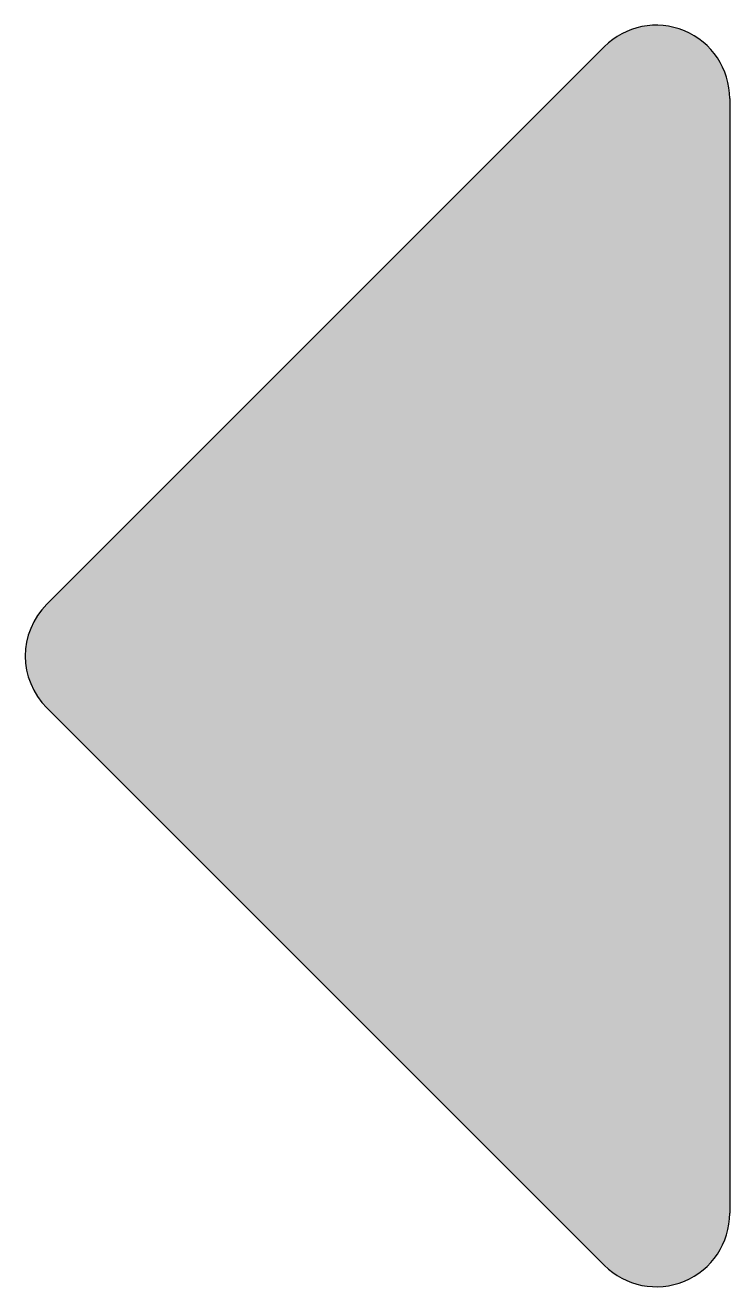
# Model space of a CAD drawing. Header units: millimetres. Extents: x 1202.69 to 1203.44, y -1497.02 to -1495.68.
import ezdxf

# ---------------------------------------------------------------- set-up
doc = ezdxf.new("R2010")
doc.units = ezdxf.units.MM
doc.layers.add('Símbolos_Gráficos', color=1, linetype='Continuous')

msp = doc.modelspace()

# ---------------------------------------------------------------- hatches: boundary and pattern name
at = {"layer": 'Símbolos_Gráficos'}
msp.add_hatch(color=256, dxfattribs=at).paths.add_polyline_path([(1203.4404, -1496.9426, -0.668179), (1203.3069, -1496.9979), (1202.7133, -1496.4044, -0.414214), (1202.7133, -1496.2937), (1203.3069, -1495.7002, -0.668179), (1203.4404, -1495.7555)])

# ---------------------------------------------------------------- linework, layer by layer
at = {"layer": 'Símbolos_Gráficos', "color": 4}
for p, q in [((1202.7133, -1496.2937), (1203.3069, -1495.7002)), ((1203.4404, -1495.7555), (1203.4404, -1496.9426)), ((1203.3069, -1496.9979), (1202.7133, -1496.4044))]:
    msp.add_line(p, q, dxfattribs=at)
for centre, start, end in [((1203.3622, -1495.7555), 0, 135), ((1202.7687, -1496.3491), 135, 225), ((1203.3622, -1496.9426), 225, 0)]:
    msp.add_arc(centre, 0.0782, start, end, dxfattribs=at)

doc.saveas('drawing.dxf')
